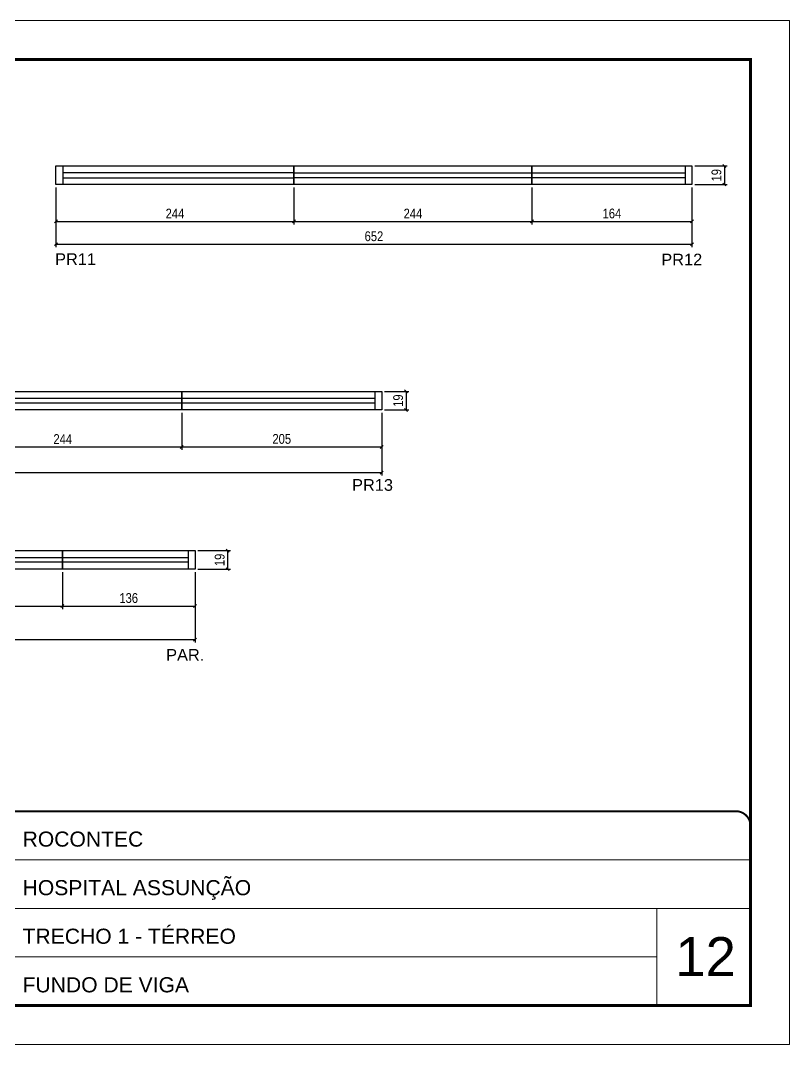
# Model space of a CAD drawing. Extents: x 3171 to 9452, y -2838 to 6252.
# Drawn here: x 8636 to 9425, y 2905 to 3955 of the extents above; entities that cross this region are included whole.
import ezdxf

# ---------------------------------------------------------------- set-up
doc = ezdxf.new("R2010")
doc.units = 0
doc.linetypes.add('CONTINUO', pattern=[0])
doc.linetypes.add('DASHED', pattern=[0.75, 0.5, -0.25])
for name, color, linetype in [('5', 5, 'Continuous'), ('Painéis', 200, 'Continuous'), ('SARR_2.2x7', 40, 'Continuous')]:
    doc.layers.add(name, color=color, linetype=linetype)
for name, color, linetype, lineweight in [('CARIMBO', 255, 'Continuous', 9), ('Escoras', 2, 'Continuous', 25), ('Folhas', 255, 'Continuous', 9), ('Romaneio', 3, 'Continuous', 13), ('SARRAFO DE PRESSAO', 251, 'DASHED', 9)]:
    doc.layers.add(name, color=color, linetype=linetype, lineweight=lineweight)
doc.styles.add('ARIAL', font='arial.ttf')
doc.styles.add('COTA TECNICA-50', font='techl___.ttf', dxfattribs={"height": 10})
doc.styles.get("Standard").update_dxf_attribs({"font": 'arial.ttf'})
doc.dimstyles.new('COTA PAINEL-50', dxfattribs={"dimtxt": 10, "dimasz": 3, "dimexe": 3, "dimexo": 3, "dimgap": 3, "dimtad": 1, "dimdec": 1, "dimzin": 12, "dimdsep": 46, "dimtxsty": 'COTA TECNICA-50', "dimblk1": 'OBLIQUE', "dimblk2": 'OBLIQUE', "dimsah": 1, "dimcen": 0.9, "dimclrd": 4, "dimclre": 4, "dimclrt": 240, "dimadec": 1, "dimazin": 3, "dimtfac": 1, "dimtdec": 1, "dimtmove": 0, "dimatfit": 3, "dimfxl": 1, "dimtolj": 1, "dimtzin": 12, "dimarcsym": 0})

# ---------------------------------------------------------------- blocks, each defined once
blk = doc.blocks.new('9999999999')
at = {"color": 30, "linetype": 'CONTINUO'}
for p, q in [((98564.6, 34379.6), (99584, 34379.6)), ((98564.6, 34329.8), (99488, 34329.8)), ((99584, 34329.8), (99488, 34329.8)), ((99488, 34329.8), (99488, 34230.2)), ((98564.6, 34280), (99488, 34280))]:
    blk.add_line(p, q, dxfattribs=at)
at = {"color": 30, "linetype": 'CONTINUO', "const_width": 2}
blk.add_lwpolyline([(99584, 34230.2), (99584, 34414.4, 0.414214), (99569, 34429.4), (98229, 34429.4, 0.414214), (98214, 34414.4), (98214, 34245.2, 0.414214), (98229, 34230.2), (99584, 34230.2)], format="xyb", dxfattribs=at)
at = {"layer": 'Folhas'}
blk.add_lwpolyline([(98139, 34190.2), (99624, 34190.2), (99624, 35240.2), (98139, 35240.2)], close=True, dxfattribs=at)
at = {"layer": 'Folhas', "color": 30, "const_width": 3}
blk.add_lwpolyline([(98214, 34230.2), (99584, 34230.2), (99584, 35200.2), (98214, 35200.2)], close=True, dxfattribs=at)
at = {"color": 7, "linetype": 'Continuous', "ltscale": 5, "style": 'ARIAL'}
for s, height, p in [('ROCONTEC', 15.48, (98837.7, 34393.1)), ('HOSPITAL ASSUNÇÃO', 15.483, (98837.7, 34343.3)), ('TRECHO 1 - TÉRREO', 15.483, (98837.7, 34293.5)), ('FUNDO DE VIGA', 15.483, (98837.7, 34243.7))]:
    blk.add_text(s, height=height, dxfattribs=at).set_placement(p)
blk = doc.blocks.new('_Oblique')
at = {"color": 0, "linetype": 'ByBlock', "lineweight": -2}
blk.add_line((-0.5, -0.5), (0.5, 0.5), dxfattribs=at)
blk = doc.blocks.new('*D21')
at = {"layer": 'Defpoints', "color": 0, "linetype": 'ByBlock', "transparency": 16777216}
for p in [(8679.2, 3392.6), (8815.2, 3392.6), (8815.2, 3354.7)]:
    blk.add_point(p, dxfattribs=at)
at = {"layer": 'Escoras', "color": 4, "linetype": 'ByBlock', "lineweight": -2, "transparency": 16777216}
for p, q in [((8679.2, 3389.6), (8679.2, 3351.7)), ((8815.2, 3389.6), (8815.2, 3351.7)), ((8679.2, 3354.7), (8815.2, 3354.7))]:
    blk.add_line(p, q, dxfattribs=at)
at = {"layer": 'Escoras', "color": 4, "linetype": 'ByBlock', "lineweight": -2, "transparency": 16777216, "xscale": 3, "yscale": 3, "zscale": 3, "rotation": 180}
blk.add_blockref('_Oblique', (8679.2, 3354.7), dxfattribs=at)
at = {"layer": 'Escoras', "color": 4, "linetype": 'ByBlock', "lineweight": -2, "transparency": 16777216, "xscale": 3, "yscale": 3, "zscale": 3}
blk.add_blockref('_Oblique', (8815.2, 3354.7), dxfattribs=at)
at = {"layer": 'Escoras', "color": 240, "linetype": 'ByBlock', "transparency": 16777216, "insert": (8747.2, 3362.9), "char_height": 10, "attachment_point": 5, "style": 'COTA TECNICA-50'}
blk.add_mtext('\\A1;136', dxfattribs=at)
blk = doc.blocks.new('*D22')
at = {"layer": 'Defpoints', "color": 0, "linetype": 'ByBlock', "transparency": 16777216}
for p in [(8069.2, 3392.6), (8815.2, 3392.6), (8815.2, 3320.4)]:
    blk.add_point(p, dxfattribs=at)
at = {"layer": 'Escoras', "color": 4, "linetype": 'ByBlock', "lineweight": -2, "transparency": 16777216}
for p, q in [((8069.2, 3389.6), (8069.2, 3317.4)), ((8815.2, 3389.6), (8815.2, 3317.4)), ((8069.2, 3320.4), (8815.2, 3320.4))]:
    blk.add_line(p, q, dxfattribs=at)
at = {"layer": 'Escoras', "color": 4, "linetype": 'ByBlock', "lineweight": -2, "transparency": 16777216, "xscale": 3, "yscale": 3, "zscale": 3, "rotation": 180}
blk.add_blockref('_Oblique', (8069.2, 3320.4), dxfattribs=at)
at = {"layer": 'Escoras', "color": 4, "linetype": 'ByBlock', "lineweight": -2, "transparency": 16777216, "xscale": 3, "yscale": 3, "zscale": 3}
blk.add_blockref('_Oblique', (8815.2, 3320.4), dxfattribs=at)
at = {"layer": 'Escoras', "color": 240, "linetype": 'ByBlock', "transparency": 16777216, "insert": (8442.2, 3328.5), "char_height": 10, "attachment_point": 5, "style": 'COTA TECNICA-50'}
blk.add_mtext('\\A1;746', dxfattribs=at)
blk = doc.blocks.new('*D191')
at = {"layer": 'Defpoints', "color": 0, "linetype": 'ByBlock', "transparency": 16777216}
for p in [(8815.2, 3411.6), (8815.2, 3392.6), (8848.6, 3392.6)]:
    blk.add_point(p, dxfattribs=at)
at = {"layer": 'Escoras', "color": 4, "linetype": 'ByBlock', "lineweight": -2, "transparency": 16777216}
for p, q in [((8818.2, 3411.6), (8851.6, 3411.6)), ((8848.6, 3411.6), (8848.6, 3392.6)), ((8818.2, 3392.6), (8851.6, 3392.6))]:
    blk.add_line(p, q, dxfattribs=at)
at = {"layer": 'Escoras', "color": 4, "linetype": 'ByBlock', "lineweight": -2, "transparency": 16777216, "xscale": 3, "yscale": 3, "zscale": 3}
for p, rotation in [((8848.6, 3411.6), 90), ((8848.6, 3392.6), 270)]:
    blk.add_blockref('_Oblique', p, dxfattribs=dict(at, rotation=rotation))
at = {"layer": 'Escoras', "color": 240, "linetype": 'ByBlock', "transparency": 16777216, "insert": (8840.5, 3402.1), "char_height": 10, "attachment_point": 5, "rotation": 90, "style": 'COTA TECNICA-50'}
blk.add_mtext('\\A1;19', dxfattribs=at)
blk = doc.blocks.new('*D23')
at = {"layer": 'Defpoints', "color": 0, "linetype": 'ByBlock', "transparency": 16777216}
for p in [(8557.2, 3392.6), (8679.2, 3392.6), (8679.2, 3354.7)]:
    blk.add_point(p, dxfattribs=at)
at = {"layer": 'Romaneio', "color": 4, "linetype": 'ByBlock', "lineweight": -2, "transparency": 16777216}
for p, q in [((8557.2, 3389.6), (8557.2, 3351.7)), ((8679.2, 3389.6), (8679.2, 3351.7)), ((8557.2, 3354.7), (8679.2, 3354.7))]:
    blk.add_line(p, q, dxfattribs=at)
at = {"layer": 'Romaneio', "color": 4, "linetype": 'ByBlock', "lineweight": -2, "transparency": 16777216, "xscale": 3, "yscale": 3, "zscale": 3, "rotation": 180}
blk.add_blockref('_Oblique', (8557.2, 3354.7), dxfattribs=at)
at = {"layer": 'Romaneio', "color": 4, "linetype": 'ByBlock', "lineweight": -2, "transparency": 16777216, "xscale": 3, "yscale": 3, "zscale": 3}
blk.add_blockref('_Oblique', (8679.2, 3354.7), dxfattribs=at)
at = {"layer": 'Romaneio', "color": 240, "linetype": 'ByBlock', "transparency": 16777216, "insert": (8618.2, 3362.8), "char_height": 10, "attachment_point": 5, "style": 'COTA TECNICA-50'}
blk.add_mtext('\\A1;122', dxfattribs=at)
blk = doc.blocks.new('*D24')
at = {"layer": 'Defpoints', "color": 0, "linetype": 'ByBlock', "transparency": 16777216}
for p in [(8557.6, 3555.9), (8801.6, 3555.9), (8801.6, 3517.9)]:
    blk.add_point(p, dxfattribs=at)
at = {"layer": 'Romaneio', "color": 4, "linetype": 'ByBlock', "lineweight": -2, "transparency": 16777216}
for p, q in [((8557.6, 3552.9), (8557.6, 3514.9)), ((8801.6, 3552.9), (8801.6, 3514.9)), ((8557.6, 3517.9), (8801.6, 3517.9))]:
    blk.add_line(p, q, dxfattribs=at)
at = {"layer": 'Romaneio', "color": 4, "linetype": 'ByBlock', "lineweight": -2, "transparency": 16777216, "xscale": 3, "yscale": 3, "zscale": 3, "rotation": 180}
blk.add_blockref('_Oblique', (8557.6, 3517.9), dxfattribs=at)
at = {"layer": 'Romaneio', "color": 4, "linetype": 'ByBlock', "lineweight": -2, "transparency": 16777216, "xscale": 3, "yscale": 3, "zscale": 3}
blk.add_blockref('_Oblique', (8801.6, 3517.9), dxfattribs=at)
at = {"layer": 'Romaneio', "color": 240, "linetype": 'ByBlock', "transparency": 16777216, "insert": (8679.6, 3526), "char_height": 10, "attachment_point": 5, "style": 'COTA TECNICA-50'}
blk.add_mtext('\\A1;244', dxfattribs=at)
blk = doc.blocks.new('*D25')
at = {"layer": 'Defpoints', "color": 0, "linetype": 'ByBlock', "transparency": 16777216}
for p in [(8801.6, 3555.9), (9006.6, 3555.9), (9006.6, 3517.9)]:
    blk.add_point(p, dxfattribs=at)
at = {"layer": 'Romaneio', "color": 4, "linetype": 'ByBlock', "lineweight": -2, "transparency": 16777216}
for p, q in [((8801.6, 3552.9), (8801.6, 3514.9)), ((9006.6, 3552.9), (9006.6, 3514.9)), ((8801.6, 3517.9), (9006.6, 3517.9))]:
    blk.add_line(p, q, dxfattribs=at)
at = {"layer": 'Romaneio', "color": 4, "linetype": 'ByBlock', "lineweight": -2, "transparency": 16777216, "xscale": 3, "yscale": 3, "zscale": 3, "rotation": 180}
blk.add_blockref('_Oblique', (8801.6, 3517.9), dxfattribs=at)
at = {"layer": 'Romaneio', "color": 4, "linetype": 'ByBlock', "lineweight": -2, "transparency": 16777216, "xscale": 3, "yscale": 3, "zscale": 3}
blk.add_blockref('_Oblique', (9006.6, 3517.9), dxfattribs=at)
at = {"layer": 'Romaneio', "color": 240, "linetype": 'ByBlock', "transparency": 16777216, "insert": (8904.1, 3526.1), "char_height": 10, "attachment_point": 5, "style": 'COTA TECNICA-50'}
blk.add_mtext('\\A1;205', dxfattribs=at)
blk = doc.blocks.new('*D26')
at = {"layer": 'Defpoints', "color": 0, "linetype": 'ByBlock', "transparency": 16777216}
for p in [(8069.6, 3555.9), (9006.6, 3555.9), (9006.6, 3491.6)]:
    blk.add_point(p, dxfattribs=at)
at = {"layer": 'Escoras', "color": 4, "linetype": 'ByBlock', "lineweight": -2, "transparency": 16777216}
for p, q in [((8069.6, 3552.9), (8069.6, 3488.6)), ((9006.6, 3552.9), (9006.6, 3488.6)), ((8069.6, 3491.6), (9006.6, 3491.6))]:
    blk.add_line(p, q, dxfattribs=at)
at = {"layer": 'Escoras', "color": 4, "linetype": 'ByBlock', "lineweight": -2, "transparency": 16777216, "xscale": 3, "yscale": 3, "zscale": 3, "rotation": 180}
blk.add_blockref('_Oblique', (8069.6, 3491.6), dxfattribs=at)
at = {"layer": 'Escoras', "color": 4, "linetype": 'ByBlock', "lineweight": -2, "transparency": 16777216, "xscale": 3, "yscale": 3, "zscale": 3}
blk.add_blockref('_Oblique', (9006.6, 3491.6), dxfattribs=at)
at = {"layer": 'Escoras', "color": 240, "linetype": 'ByBlock', "transparency": 16777216, "insert": (8538.1, 3499.9), "char_height": 10, "attachment_point": 5, "style": 'COTA TECNICA-50'}
blk.add_mtext('\\A1;937', dxfattribs=at)
blk = doc.blocks.new('*D194')
at = {"layer": 'Defpoints', "color": 0, "linetype": 'ByBlock', "transparency": 16777216}
for p in [(9006.6, 3574.9), (9006.6, 3555.9), (9031.5, 3555.9)]:
    blk.add_point(p, dxfattribs=at)
at = {"layer": 'Escoras', "color": 4, "linetype": 'ByBlock', "lineweight": -2, "transparency": 16777216}
for p, q in [((9009.6, 3574.9), (9034.5, 3574.9)), ((9031.5, 3574.9), (9031.5, 3555.9)), ((9009.6, 3555.9), (9034.5, 3555.9))]:
    blk.add_line(p, q, dxfattribs=at)
at = {"layer": 'Escoras', "color": 4, "linetype": 'ByBlock', "lineweight": -2, "transparency": 16777216, "xscale": 3, "yscale": 3, "zscale": 3}
for p, rotation in [((9031.5, 3574.9), 90), ((9031.5, 3555.9), 270)]:
    blk.add_blockref('_Oblique', p, dxfattribs=dict(at, rotation=rotation))
at = {"layer": 'Escoras', "color": 240, "linetype": 'ByBlock', "transparency": 16777216, "insert": (9023.5, 3565.4), "char_height": 10, "attachment_point": 5, "rotation": 90, "style": 'COTA TECNICA-50'}
blk.add_mtext('\\A1;19', dxfattribs=at)
blk = doc.blocks.new('*D195')
at = {"layer": 'Defpoints', "color": 0, "linetype": 'ByBlock', "transparency": 16777216}
for p in [(8672.6, 3787), (8916.6, 3787), (8916.6, 3749.1)]:
    blk.add_point(p, dxfattribs=at)
at = {"layer": 'Romaneio', "color": 4, "linetype": 'ByBlock', "lineweight": -2, "transparency": 16777216}
for p, q in [((8672.6, 3784), (8672.6, 3746.1)), ((8916.6, 3784), (8916.6, 3746.1)), ((8672.6, 3749.1), (8916.6, 3749.1))]:
    blk.add_line(p, q, dxfattribs=at)
at = {"layer": 'Romaneio', "color": 4, "linetype": 'ByBlock', "lineweight": -2, "transparency": 16777216, "xscale": 3, "yscale": 3, "zscale": 3, "rotation": 180}
blk.add_blockref('_Oblique', (8672.6, 3749.1), dxfattribs=at)
at = {"layer": 'Romaneio', "color": 4, "linetype": 'ByBlock', "lineweight": -2, "transparency": 16777216, "xscale": 3, "yscale": 3, "zscale": 3}
blk.add_blockref('_Oblique', (8916.6, 3749.1), dxfattribs=at)
at = {"layer": 'Romaneio', "color": 240, "linetype": 'ByBlock', "transparency": 16777216, "insert": (8794.6, 3757.2), "char_height": 10, "attachment_point": 5, "style": 'COTA TECNICA-50'}
blk.add_mtext('\\A1;244', dxfattribs=at)
blk = doc.blocks.new('*D196')
at = {"layer": 'Defpoints', "color": 0, "linetype": 'ByBlock', "transparency": 16777216}
for p in [(8916.6, 3787), (9160.6, 3787), (9160.6, 3749.1)]:
    blk.add_point(p, dxfattribs=at)
at = {"layer": 'Romaneio', "color": 4, "linetype": 'ByBlock', "lineweight": -2, "transparency": 16777216}
for p, q in [((8916.6, 3784), (8916.6, 3746.1)), ((9160.6, 3784), (9160.6, 3746.1)), ((8916.6, 3749.1), (9160.6, 3749.1))]:
    blk.add_line(p, q, dxfattribs=at)
at = {"layer": 'Romaneio', "color": 4, "linetype": 'ByBlock', "lineweight": -2, "transparency": 16777216, "xscale": 3, "yscale": 3, "zscale": 3, "rotation": 180}
blk.add_blockref('_Oblique', (8916.6, 3749.1), dxfattribs=at)
at = {"layer": 'Romaneio', "color": 4, "linetype": 'ByBlock', "lineweight": -2, "transparency": 16777216, "xscale": 3, "yscale": 3, "zscale": 3}
blk.add_blockref('_Oblique', (9160.6, 3749.1), dxfattribs=at)
at = {"layer": 'Romaneio', "color": 240, "linetype": 'ByBlock', "transparency": 16777216, "insert": (9038.6, 3757.2), "char_height": 10, "attachment_point": 5, "style": 'COTA TECNICA-50'}
blk.add_mtext('\\A1;244', dxfattribs=at)
blk = doc.blocks.new('*D27')
at = {"layer": 'Defpoints', "color": 0, "linetype": 'ByBlock', "transparency": 16777216}
for p in [(9160.6, 3787), (9324.6, 3787), (9324.6, 3749.1)]:
    blk.add_point(p, dxfattribs=at)
at = {"layer": 'Escoras', "color": 4, "linetype": 'ByBlock', "lineweight": -2, "transparency": 16777216}
for p, q in [((9160.6, 3784), (9160.6, 3746.1)), ((9324.6, 3784), (9324.6, 3746.1)), ((9160.6, 3749.1), (9324.6, 3749.1))]:
    blk.add_line(p, q, dxfattribs=at)
at = {"layer": 'Escoras', "color": 4, "linetype": 'ByBlock', "lineweight": -2, "transparency": 16777216, "xscale": 3, "yscale": 3, "zscale": 3, "rotation": 180}
blk.add_blockref('_Oblique', (9160.6, 3749.1), dxfattribs=at)
at = {"layer": 'Escoras', "color": 4, "linetype": 'ByBlock', "lineweight": -2, "transparency": 16777216, "xscale": 3, "yscale": 3, "zscale": 3}
blk.add_blockref('_Oblique', (9324.6, 3749.1), dxfattribs=at)
at = {"layer": 'Escoras', "color": 240, "linetype": 'ByBlock', "transparency": 16777216, "insert": (9242.6, 3757.2), "char_height": 10, "attachment_point": 5, "style": 'COTA TECNICA-50'}
blk.add_mtext('\\A1;164', dxfattribs=at)
blk = doc.blocks.new('*D197')
at = {"layer": 'Defpoints', "color": 0, "linetype": 'ByBlock', "transparency": 16777216}
for p in [(8672.6, 3787), (9324.6, 3787), (9324.6, 3725.8)]:
    blk.add_point(p, dxfattribs=at)
at = {"layer": 'Escoras', "color": 4, "linetype": 'ByBlock', "lineweight": -2, "transparency": 16777216}
for p, q in [((8672.6, 3784), (8672.6, 3722.8)), ((9324.6, 3784), (9324.6, 3722.8)), ((8672.6, 3725.8), (9324.6, 3725.8))]:
    blk.add_line(p, q, dxfattribs=at)
at = {"layer": 'Escoras', "color": 4, "linetype": 'ByBlock', "lineweight": -2, "transparency": 16777216, "xscale": 3, "yscale": 3, "zscale": 3, "rotation": 180}
blk.add_blockref('_Oblique', (8672.6, 3725.8), dxfattribs=at)
at = {"layer": 'Escoras', "color": 4, "linetype": 'ByBlock', "lineweight": -2, "transparency": 16777216, "xscale": 3, "yscale": 3, "zscale": 3}
blk.add_blockref('_Oblique', (9324.6, 3725.8), dxfattribs=at)
at = {"layer": 'Escoras', "color": 240, "linetype": 'ByBlock', "transparency": 16777216, "insert": (8998.6, 3733.9), "char_height": 10, "attachment_point": 5, "style": 'COTA TECNICA-50'}
blk.add_mtext('\\A1;652', dxfattribs=at)
blk = doc.blocks.new('*D198')
at = {"layer": 'Defpoints', "color": 0, "linetype": 'ByBlock', "transparency": 16777216}
for p in [(9324.6, 3806), (9324.6, 3787), (9357.9, 3787)]:
    blk.add_point(p, dxfattribs=at)
at = {"layer": 'Escoras', "color": 4, "linetype": 'ByBlock', "lineweight": -2, "transparency": 16777216}
for p, q in [((9327.6, 3806), (9360.9, 3806)), ((9357.9, 3806), (9357.9, 3787)), ((9327.6, 3787), (9360.9, 3787))]:
    blk.add_line(p, q, dxfattribs=at)
at = {"layer": 'Escoras', "color": 4, "linetype": 'ByBlock', "lineweight": -2, "transparency": 16777216, "xscale": 3, "yscale": 3, "zscale": 3}
for p, rotation in [((9357.9, 3806), 90), ((9357.9, 3787), 270)]:
    blk.add_blockref('_Oblique', p, dxfattribs=dict(at, rotation=rotation))
at = {"layer": 'Escoras', "color": 240, "linetype": 'ByBlock', "transparency": 16777216, "insert": (9349.8, 3796.5), "char_height": 10, "attachment_point": 5, "rotation": 90, "style": 'COTA TECNICA-50'}
blk.add_mtext('\\A1;19', dxfattribs=at)

msp = doc.modelspace()

# ---------------------------------------------------------------- linework, layer by layer
at = {"layer": 'Painéis', "linetype": 'Continuous'}
for points in [[(8672.57, 3806), (8916.57, 3806), (8916.57, 3787), (8672.57, 3787)], [(8916.57, 3806), (9160.57, 3806), (9160.57, 3787), (8916.57, 3787)], [(9160.57, 3806), (9324.57, 3806), (9324.57, 3787), (9160.57, 3787)], [(8557.59, 3574.86), (8801.59, 3574.86), (8801.59, 3555.86), (8557.59, 3555.86)], [(8801.59, 3574.86), (9006.59, 3574.86), (9006.59, 3555.86), (8801.59, 3555.86)], [(8557.25, 3411.63), (8679.25, 3411.63), (8679.25, 3392.63), (8557.25, 3392.63)], [(8679.25, 3411.63), (8815.25, 3411.63), (8815.25, 3392.63), (8679.25, 3392.63)]]:
    msp.add_lwpolyline(points, close=True, dxfattribs=at)
at = {"layer": 'SARR_2.2x7', "linetype": 'Continuous'}
for p, q in [((8679.57, 3806), (8679.57, 3787)), ((9317.57, 3806), (9317.57, 3787)), ((8916.57, 3799), (8679.57, 3799)), ((8679.57, 3794), (8916.57, 3794)), ((8916.57, 3799), (9160.57, 3799)), ((9160.57, 3794), (8916.57, 3794)), ((9160.57, 3799), (9317.57, 3799)), ((9317.57, 3794), (9160.57, 3794)), ((8999.59, 3574.86), (8999.59, 3555.86)), ((8557.59, 3567.86), (8801.59, 3567.86)), ((8801.59, 3562.86), (8557.59, 3562.86)), ((8801.59, 3567.86), (8999.59, 3567.86)), ((8999.59, 3562.86), (8801.59, 3562.86)), ((8557.25, 3404.63), (8679.25, 3404.63)), ((8679.25, 3404.63), (8808.25, 3404.63)), ((8808.25, 3411.63), (8808.25, 3392.63)), ((8679.25, 3399.63), (8557.25, 3399.63)), ((8808.25, 3399.63), (8679.25, 3399.63))]:
    msp.add_line(p, q, dxfattribs=at)

# ---------------------------------------------------------------- block references
at = {"layer": 'SARRAFO DE PRESSAO', "color": 6, "linetype": 'ByBlock'}
msp.add_blockref('9999999999', (-90199.29, -31285.03), dxfattribs=at)

# ---------------------------------------------------------------- texts
at = {"layer": '5', "linetype": 'Continuous'}
for s, p in [('PR11', (8671.76, 3704.47)), ('PR12', (9293.26, 3704.05)), ('PR13', (8976.22, 3472.92)), ('PAR.', (8785.59, 3298.69))]:
    msp.add_text(s, height=12, rotation=359.99996, dxfattribs=at).set_placement(p)
at = {"layer": 'CARIMBO', "style": 'ARIAL'}
msp.add_text('12', height=40, dxfattribs=at).set_placement((9307.55, 2975.32))

# ---------------------------------------------------------------- dimensions: what is measured, and where the dimension line sits
at = {"layer": 'Escoras', "linetype": 'ByBlock'}
for base, p1, p2, picture, middle in [((9357.89, 3787), (9324.57, 3806), (9324.57, 3787), '*D198', (9349.8, 3796.5)), ((9031.55, 3555.86), (9006.59, 3574.86), (9006.59, 3555.86), '*D194', (9023.46, 3565.36)), ((8848.57, 3392.63), (8815.25, 3411.63), (8815.25, 3392.63), '*D191', (8840.48, 3402.13))]:
    dim = msp.add_linear_dim(base=base, p1=p1, p2=p2, angle=90, dimstyle='COTA PAINEL-50', override={"dimarcsym": 1}, dxfattribs=at)
    dim.commit()
    dim.dimension.update_dxf_attribs({"geometry": picture, "text_midpoint": middle})
for base, p1, p2, picture, middle in [((9324.57, 3725.76), (8672.57, 3787), (9324.57, 3787), '*D197', (8998.57, 3733.87)), ((9324.57, 3749.08), (9160.57, 3787), (9324.57, 3787), '*D27', (9242.57, 3757.18)), ((9006.59, 3491.62), (8069.59, 3555.86), (9006.59, 3555.86), '*D26', (8538.09, 3499.87)), ((8815.25, 3320.39), (8069.25, 3392.63), (8815.25, 3392.63), '*D22', (8442.25, 3328.5)), ((8815.25, 3354.71), (8679.25, 3392.63), (8815.25, 3392.63), '*D21', (8747.25, 3362.93))]:
    dim = msp.add_linear_dim(base=base, p1=p1, p2=p2, dimstyle='COTA PAINEL-50', override={"dimarcsym": 1}, dxfattribs=at)
    dim.commit()
    dim.dimension.update_dxf_attribs({"geometry": picture, "text_midpoint": middle})
at = {"layer": 'Romaneio', "linetype": 'ByBlock'}
for p1, p2, picture, middle in [((8672.57, 3787), (8916.57, 3787), '*D195', (8794.57, 3757.15)), ((8916.57, 3787), (9160.57, 3787), '*D196', (9038.57, 3757.15)), ((8557.59, 3555.86), (8801.59, 3555.86), '*D24', (8679.59, 3526.02)), ((8801.59, 3555.86), (9006.59, 3555.86), '*D25', (8904.09, 3526.06)), ((8557.25, 3392.63), (8679.25, 3392.63), '*D23', (8618.25, 3362.77))]:
    dim = msp.add_aligned_dim(p1=p1, p2=p2, distance=-37.92, dimstyle='COTA PAINEL-50', override={"dimarcsym": 1}, dxfattribs=at)
    dim.commit()
    dim.dimension.update_dxf_attribs({"geometry": picture, "text_midpoint": middle})

doc.saveas('drawing.dxf')
